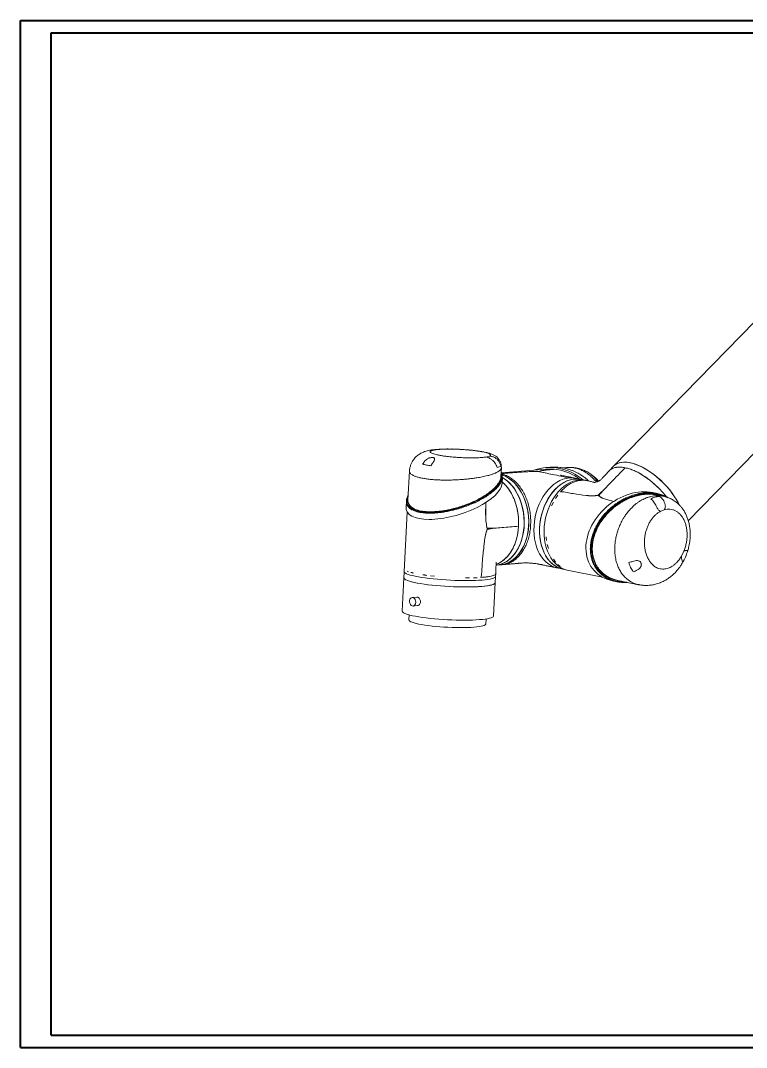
# Model space of a CAD drawing. Header units: millimetres. Extents: x 0 to 1189, y 0 to 841.
# Drawn here: x 0 to 595, y 0 to 841 of the extents above; entities that cross this region are included whole.
import ezdxf

# ---------------------------------------------------------------- set-up
doc = ezdxf.new("R2010")
doc.units = ezdxf.units.MM
doc.linetypes.add('SLD-实线', pattern=[0])

msp = doc.modelspace()

# ---------------------------------------------------------------- linework, layer by layer
at = {"color": 7, "linetype": 'SLD-实线', "lineweight": 40}
for p, q in [((0.08, 0.21), (0.08, 841.21)), ((0.08, 841.21), (1189.08, 841.21)), ((25.08, 10.21), (25.08, 831.21)), ((25.08, 831.21), (1179.08, 831.21)), ((25.08, 10.21), (1179.08, 10.21)), ((0.08, 0.21), (1189.08, 0.21))]:
    msp.add_line(p, q, dxfattribs=at)
at = {"color": 7, "linetype": 'SLD-实线', "lineweight": 15}
for p, q in [((652.28, 647.1), (486.05, 476.45)), ((546.96, 431.5), (706, 594.77)), ((345.76, 490.26), (345.5, 490.21)), ((352.59, 490.24), (348.42, 490.22)), ((382.08, 483.91), (383.84, 484.38)), ((318.59, 472.09), (317.36, 448.63)), ((393.47, 467.78), (393.84, 474.91)), ((430.37, 473.81), (393.9, 470.75)), ((414.59, 471.68), (413.52, 471.62)), ((413.52, 471.62), (414.58, 471.68)), ((423.8, 471.82), (423.53, 471.81)), ((423.8, 471.82), (423.91, 471.83)), ((423.91, 471.83), (424.15, 471.86)), ((429.43, 472.93), (430.33, 473.03)), ((433.73, 475.35), (430.18, 475.05)), ((430.33, 473.03), (437.43, 473.76)), ((447.07, 475.22), (443.62, 474.93)), ((447.35, 475.21), (447.07, 475.2)), ((486.05, 476.45), (482.09, 472.39)), ((393.56, 469.52), (393.74, 468.48)), ((394.43, 462.3), (394.68, 467.06)), ((459.25, 465.44), (454.67, 466.38)), ((461.07, 464.96), (459.23, 465.34)), ((464.54, 464.35), (462.95, 464.68)), ((467.19, 469.64), (467.49, 469.47)), ((442.3, 455.24), (443.37, 456.38)), ((521.37, 453.97), (517.99, 454.66)), ((316.06, 447.73), (315.79, 442.66)), ((317.37, 448.63), (317.35, 448.52)), ((436.43, 446.73), (434.94, 443.65)), ((434.94, 443.65), (436.43, 446.73)), ((438.26, 449.87), (440.12, 452.57)), ((440.12, 452.57), (438.26, 449.87)), ((464.23, 452.18), (463.17, 452.31)), ((463.17, 452.31), (464.23, 452.19)), ((473.21, 452.24), (472.94, 452.29)), ((473.33, 452.22), (473.21, 452.24)), ((473.56, 452.16), (473.33, 452.22)), ((479.94, 448.87), (479.03, 449.15)), ((526.41, 451.66), (521.58, 452.65)), ((526.4, 451.61), (526.55, 451.57)), ((316.83, 438.63), (314.27, 389.93)), ((527.22, 440.56), (524.04, 439.26)), ((381, 435.21), (380.99, 436.58)), ((382.24, 424.9), (382.21, 424.55)), ((382.24, 424.9), (382.25, 425.06)), ((382.25, 425.06), (382.25, 425.42)), ((379.76, 413.04), (379.91, 414.42)), ((379.92, 414.42), (379.76, 413.04)), ((430.54, 418.5), (430.89, 415.33)), ((430.89, 415.33), (430.54, 418.5)), ((432.37, 408.78), (431.49, 412.06)), ((541.39, 402.65), (543.33, 406.6)), ((391.13, 395.36), (392.91, 395.51)), ((392.92, 395.41), (394.51, 395.54)), ((438.27, 397.75), (436.48, 400.1)), ((440.15, 395.8), (442.05, 394.22)), ((442.05, 394.22), (440.15, 395.8)), ((314.35, 389.56), (314.1, 384.73)), ((316.64, 390.27), (317.93, 389.78)), ((317.93, 389.78), (316.64, 390.27)), ((321.64, 388.74), (319.59, 389.27)), ((332.75, 386.8), (329.63, 387.24)), ((389.17, 386), (389.29, 388.22)), ((439.6, 392.91), (444.18, 391.97)), ((444.2, 392.07), (446.04, 391.69)), ((447.88, 391.21), (476.6, 385.32)), ((314, 384.74), (312.57, 357.53)), ((335.89, 386.41), (338.98, 386.08)), ((338.98, 386.08), (335.89, 386.41)), ((364.49, 384.75), (367.75, 384.77)), ((367.75, 384.77), (364.49, 384.75)), ((371.12, 384.84), (374.06, 384.95)), ((374.06, 384.95), (371.12, 384.84)), ((378.3, 385.23), (377.01, 385.13)), ((387.47, 353.59), (388.9, 380.8)), ((388.8, 380.81), (389.05, 385.63)), ((484.75, 382.37), (488.38, 381.62)), ((489.32, 382.71), (506.29, 379.22)), ((506.59, 379.21), (506.3, 379.27)), ((324.95, 369.08), (320.85, 368.7)), ((321.49, 361.73), (325.27, 362.08)), ((318.42, 354.46), (318.2, 350.29)), ((381.11, 346.98), (381.33, 351.16))]:
    msp.add_line(p, q, dxfattribs=at)
at = {"color": 8, "linetype": 'SLD-实线', "lineweight": 15}
for p, q in [((466.53, 470.03), (467.19, 469.64)), ((472.99, 463.72), (472.62, 463.87)), ((380.99, 436.58), (381.04, 446.46)), ((485.88, 447.21), (479.94, 448.87)), ((521.57, 452.6), (520.24, 452.89))]:
    msp.add_line(p, q, dxfattribs=at)
at = {"color": 7, "linetype": 'SLD-实线', "lineweight": 15, "flags": 128}
for points in [[(486.05, 476.45), (487.02, 477.31), (488.55, 478.27), (490.31, 478.96), (492.28, 479.39), (494.45, 479.55), (496.78, 479.43), (499.27, 479.04)], [(486.05, 476.45), (486.59, 476.96), (488.05, 478), (489.74, 478.78), (491.65, 479.29), (493.76, 479.53), (496.04, 479.5), (498.48, 479.19), (501.06, 478.62), (503.75, 477.78), (506.52, 476.68), (509.36, 475.34), (512.22, 473.76), (515.1, 471.97), (517.95, 469.97), (520.75, 467.79), (523.49, 465.44), (526.12, 462.95), (528.63, 460.35), (530.99, 457.65), (533.19, 454.88), (535.19, 452.07), (536.99, 449.24), (538.56, 446.43), (539.4, 444.73)], [(429.43, 472.93), (429.43, 472.93), (429.43, 472.93), (429.44, 472.93), (429.44, 472.93), (429.44, 472.93), (429.44, 472.93), (429.44, 472.93), (429.44, 472.93)], [(481.35, 471.52), (481.64, 471.89), (482.93, 473.14), (484.46, 474.14), (486.24, 474.86), (488.23, 475.31), (490.42, 475.48), (492.79, 475.37), (495.31, 474.98)], [(495.31, 474.98), (497.97, 474.31), (500.73, 473.37), (503.57, 472.16), (506.47, 470.71), (509.38, 469.03), (512.3, 467.12), (515.18, 465.01), (518, 462.72), (520.73, 460.27), (523.35, 457.69), (525.83, 454.99), (528.15, 452.21), (529.14, 450.93)], [(499.27, 479.04), (501.89, 478.38), (504.6, 477.46), (507.4, 476.29), (510.25, 474.87), (513.12, 473.23), (515.99, 471.37), (518.83, 469.31), (521.61, 467.07), (524.32, 464.68), (526.91, 462.16), (529.38, 459.52), (531.69, 456.8), (533.83, 454.01), (535.77, 451.19), (537.5, 448.37), (539, 445.56), (539.43, 444.67)], [(394.48, 467.21), (394.91, 466.96), (397.28, 465.4), (399.55, 463.53), (401.69, 461.37), (403.69, 458.94), (405.52, 456.26), (407.17, 453.36), (408.63, 450.26), (409.87, 447), (410.89, 443.6), (411.68, 440.1), (412.23, 436.53), (412.54, 432.92), (412.6, 429.3), (412.41, 425.72), (411.97, 422.2), (411.3, 418.77), (410.39, 415.47), (409.25, 412.33), (407.89, 409.38), (406.33, 406.64), (404.59, 404.15), (402.67, 401.92), (400.59, 399.97), (398.38, 398.33), (396.05, 397.01), (393.63, 396.01), (391.15, 395.36), (389.21, 395.1)], [(394.68, 466.99), (395.9, 466.25), (398.26, 464.52), (400.51, 462.5), (402.61, 460.18), (404.56, 457.59), (406.32, 454.76), (407.89, 451.72), (409.26, 448.49), (410.39, 445.11), (411.3, 441.61), (411.96, 438.01), (412.37, 434.37), (412.53, 430.7), (412.44, 427.06), (412.09, 423.46), (411.49, 419.95), (410.64, 416.57), (409.56, 413.33), (408.25, 410.28), (406.73, 407.45), (405.01, 404.85), (403.11, 402.52), (401.04, 400.48), (398.83, 398.75), (396.5, 397.34), (394.06, 396.27), (391.55, 395.55), (389.8, 395.26)], [(394.53, 469.15), (394.61, 469.12), (397.1, 468.08), (399.53, 466.72), (401.86, 465.04), (404.09, 463.05), (406.18, 460.79), (408.11, 458.26), (409.88, 455.49), (411.46, 452.52), (412.83, 449.36), (413.99, 446.04), (414.93, 442.6), (415.63, 439.07), (416.09, 435.47), (416.3, 431.86), (416.26, 428.25), (415.98, 424.69), (415.46, 421.2), (414.69, 417.81), (413.69, 414.57), (412.47, 411.5), (411.04, 408.63), (409.4, 405.98), (407.59, 403.58), (405.61, 401.46), (403.48, 399.62), (401.22, 398.1), (398.86, 396.9), (396.41, 396.04), (393.9, 395.52), (391.35, 395.34), (390.99, 395.35)], [(394.54, 469.04), (394.63, 469.01), (397.16, 467.95), (399.61, 466.56), (401.97, 464.84), (404.22, 462.81), (406.32, 460.49), (408.27, 457.9), (410.03, 455.07), (411.6, 452.03), (412.97, 448.8), (414.11, 445.42), (415.01, 441.92), (415.67, 438.33), (416.08, 434.68), (416.24, 431.02), (416.15, 427.37), (415.8, 423.77), (415.2, 420.27), (414.35, 416.88), (413.27, 413.64), (411.96, 410.59), (410.44, 407.76), (408.72, 405.16), (406.82, 402.83), (404.75, 400.79), (402.54, 399.06), (400.21, 397.65), (397.77, 396.58), (395.26, 395.86), (392.91, 395.51)], [(394.5, 463.55), (395.67, 462.46), (397.8, 460.18), (399.77, 457.61), (401.57, 454.81), (403.17, 451.78), (404.56, 448.57), (405.73, 445.2), (406.67, 441.7), (407.37, 438.1), (407.81, 434.45), (408, 430.78), (407.94, 427.12)], [(449.41, 466.68), (446.81, 466.29), (444.2, 465.54), (441.62, 464.44), (439.1, 463.01), (436.65, 461.26), (434.31, 459.2), (432.08, 456.86), (430.01, 454.26), (428.09, 451.42), (426.36, 448.37), (424.84, 445.14), (423.52, 441.76), (422.43, 438.27), (421.59, 434.69), (420.98, 431.06), (420.63, 427.42), (420.54, 423.8), (420.7, 420.24), (421.11, 416.76), (421.78, 413.41), (422.69, 410.22), (423.83, 407.22), (425.2, 404.43), (426.78, 401.88), (428.56, 399.6), (430.52, 397.61), (432.63, 395.93), (434.89, 394.57), (437.26, 393.55), (439.6, 392.91)], [(461.08, 464.96), (460.27, 465.2), (457.8, 465.67), (455.27, 465.81), (452.71, 465.59), (450.14, 465.03), (447.59, 464.13), (445.07, 462.9), (442.61, 461.36), (440.24, 459.5), (437.98, 457.36), (435.85, 454.95), (433.86, 452.3), (432.04, 449.42), (430.4, 446.36), (428.97, 443.12), (427.74, 439.76), (426.74, 436.29), (425.97, 432.75), (425.45, 429.17), (425.17, 425.58), (425.13, 422.03), (425.35, 418.54), (425.81, 415.14), (426.51, 411.87), (427.45, 408.76), (428.61, 405.83), (429.99, 403.12), (431.57, 400.64), (433.34, 398.43), (435.29, 396.5), (437.38, 394.87), (439.61, 393.56), (441.95, 392.57), (444.39, 391.93), (446.05, 391.69)], [(459.23, 465.34), (458.21, 465.52), (455.65, 465.71), (453.06, 465.54), (450.46, 465.02), (447.87, 464.15), (445.31, 462.94), (442.82, 461.4), (440.41, 459.54), (438.12, 457.39), (435.95, 454.95), (433.93, 452.27), (432.09, 449.36), (430.43, 446.25), (428.98, 442.98), (427.75, 439.56), (426.75, 436.04), (425.99, 432.45), (425.48, 428.82), (425.22, 425.19), (425.22, 421.6), (425.47, 418.07), (425.97, 414.65), (426.72, 411.36), (427.71, 408.24), (428.94, 405.32), (430.38, 402.62), (432.03, 400.17), (433.87, 398), (435.88, 396.12), (438.04, 394.56), (440.33, 393.32), (442.74, 392.43), (444.2, 392.07)], [(462.95, 464.68), (462.86, 464.7), (460.36, 465.02), (457.81, 464.99), (455.24, 464.62), (452.67, 463.91), (450.13, 462.85), (447.64, 461.48), (445.22, 459.79), (442.9, 457.8), (440.69, 455.54), (438.62, 453.01), (436.71, 450.26), (434.97, 447.29), (433.42, 444.14), (432.08, 440.85), (430.96, 437.43), (430.06, 433.92), (429.4, 430.36), (428.99, 426.77), (428.82, 423.2), (428.9, 419.67), (429.23, 416.22), (429.8, 412.88), (430.61, 409.67), (431.65, 406.64), (432.91, 403.81), (434.39, 401.2), (436.06, 398.84), (437.91, 396.76), (439.92, 394.96), (442.08, 393.48), (444.37, 392.31), (446.75, 391.48), (447.88, 391.21)], [(407.94, 427.12), (407.62, 423.51), (407.05, 419.98), (406.23, 416.56), (405.18, 413.3), (403.9, 410.21), (402.4, 407.34), (400.7, 404.71), (398.81, 402.34), (396.76, 400.25), (394.56, 398.47), (392.23, 397.02), (389.81, 395.9), (389.54, 395.8)], [(314.27, 389.93), (314.3, 389.71), (314.6, 389.21), (315.25, 388.69), (316.24, 388.17), (317.56, 387.64), (319.2, 387.12), (321.14, 386.61), (323.37, 386.11), (325.86, 385.62), (328.6, 385.16), (331.55, 384.72), (334.69, 384.32), (337.99, 383.94), (341.42, 383.61), (344.94, 383.32), (348.52, 383.07), (352.14, 382.86), (355.75, 382.7), (359.33, 382.6), (362.83, 382.54), (366.23, 382.53), (369.5, 382.57), (372.59, 382.67), (375.5, 382.81), (378.18, 383)], [(388.82, 381.18), (388.82, 381.17), (388.88, 380.68), (388.59, 380.2), (387.95, 379.75), (386.97, 379.33), (385.66, 378.94), (384.03, 378.58), (382.09, 378.27), (379.87, 378), (377.39, 377.77), (374.66, 377.58), (371.71, 377.45), (368.58, 377.37), (365.29, 377.33), (361.86, 377.35), (358.34, 377.42), (354.76, 377.54), (351.14, 377.7), (347.53, 377.92), (343.95, 378.18), (340.45, 378.48), (337.04, 378.82), (333.77, 379.2), (330.67, 379.61), (327.76, 380.06), (325.07, 380.52), (322.63, 381.01), (320.45, 381.52), (318.57, 382.03), (316.99, 382.56), (315.74, 383.08), (314.82, 383.6), (314.24, 384.12), (314, 384.62), (314.12, 385.1)], [(314.1, 384.73), (314.1, 384.7), (314.28, 384.19), (314.81, 383.67), (315.7, 383.15), (316.93, 382.61), (318.49, 382.08), (320.38, 381.56), (322.56, 381.05), (325.02, 380.55), (327.73, 380.08), (330.67, 379.63), (333.81, 379.21), (337.12, 378.83), (340.57, 378.48), (344.13, 378.18), (347.75, 377.92), (351.42, 377.7), (355.08, 377.54), (358.7, 377.42), (362.26, 377.36), (365.71, 377.35), (369.03, 377.39), (372.17, 377.48), (375.12, 377.63), (377.84, 377.82)], [(377.84, 377.82), (380.3, 378.06), (382.48, 378.35), (384.37, 378.68), (385.94, 379.05), (387.18, 379.45), (388.07, 379.89), (388.61, 380.35), (388.8, 380.81)], [(378.18, 383), (380.61, 383.24), (382.78, 383.52), (384.65, 383.85), (386.22, 384.21), (387.46, 384.6), (388.38, 385.03), (388.95, 385.49), (389.17, 385.97), (389.17, 386)], [(323.71, 364.76), (323.51, 363.66), (323.06, 362.73), (322.4, 362.07), (321.61, 361.75), (320.78, 361.8), (319.98, 362.23), (319.31, 362.98), (318.85, 363.97), (318.63, 365.1), (318.69, 366.24), (319.02, 367.27), (319.58, 368.07), (320.31, 368.57), (321.14, 368.7), (321.97, 368.46), (322.71, 367.86), (323.28, 366.98), (323.63, 365.91), (323.71, 364.76)], [(312.57, 357.53), (312.57, 357.41), (312.81, 356.91), (313.39, 356.39), (314.31, 355.87), (315.56, 355.35), (317.14, 354.82), (319.03, 354.31), (321.2, 353.8), (323.64, 353.31), (326.33, 352.85), (329.24, 352.4), (332.34, 351.99), (335.61, 351.61), (339.02, 351.27), (342.52, 350.97), (346.1, 350.71), (349.71, 350.49), (353.33, 350.33), (356.91, 350.21), (360.43, 350.14), (363.86, 350.12), (367.15, 350.16), (370.28, 350.24), (373.23, 350.38), (375.96, 350.56), (378.44, 350.79), (380.66, 351.06), (382.6, 351.37), (384.23, 351.73), (385.54, 352.12), (386.52, 352.54), (387.16, 352.99), (387.45, 353.47), (387.47, 353.59)], [(318.2, 350.29), (318.34, 349.85), (318.83, 349.37), (319.67, 348.89), (320.86, 348.4), (322.36, 347.92), (324.18, 347.44), (326.29, 346.98), (328.66, 346.54), (331.27, 346.12), (334.09, 345.73), (337.08, 345.37), (340.22, 345.05), (343.46, 344.77), (346.77, 344.53), (350.12, 344.34), (353.46, 344.2), (356.76, 344.11), (359.97, 344.07), (363.07, 344.08), (366.02, 344.14), (368.79, 344.26), (371.33, 344.42), (373.63, 344.63), (375.66, 344.89), (377.39, 345.19), (378.81, 345.53), (379.9, 345.9), (380.65, 346.31), (381.05, 346.74), (381.11, 346.98)]]:
    msp.add_lwpolyline(points, dxfattribs=at)
at = {"color": 7, "linetype": 'SLD-实线', "lineweight": 15}
for centre, radius, start, end in [((414.61, 471.77), 0.0889, 255.05685, 257.76836), ((450.99, 448.39), 18.36, 78.44036, 94.93368), ((464.71, 451.78), 0.631, 139.78335, 140.27371), ((478.89, 449.31), 0.224, 311.19239, 312.71563), ((327.72, 438.43), 0.613, 128.0602, 178.89415), ((327.74, 439.55), 0.307, 308.07504, 358.86972), ((381.03, 435.11), 0.0992, 101.16379, 103.8837), ((379.92, 414.55), 0.133, 266.10277, 268.06795), ((469.5, 396.75), 0.755, 263.33835, 303.53514), ((470.86, 396.26), 0.377, 83.33567, 123.53782)]:
    msp.add_arc(centre, radius, start, end, dxfattribs=at)
for centre, major_axis, ratio, start_param, end_param in [((435.87, 436.64), (33.11, -22.83), 0.938112, 1.463138, 2.544347), ((435.87, 436.64), (32.04, -22.09), 0.938112, 2.104091, 2.289659), ((355.11, 452.48), (39.02, 12.26), 0.399867, 2.993635, 6.135228), ((501.37, 418.51), (31.97, 27.4), 0.770129, 0.538677, 3.68027)]:
    msp.add_ellipse(centre, major_axis=major_axis, ratio=ratio, start_param=start_param, end_param=end_param, dxfattribs=at)
for points, knots in [([(345.5, 490.22), (344.6, 490.19), (342.82, 490.12), (340.46, 489.95), (338.43, 489.76), (336.75, 489.55), (335.18, 489.31), (332.82, 488.8), (330.21, 487.98), (327.39, 486.63), (325.14, 485.04), (323.61, 483.61), (322.57, 482.44), (321.61, 481.17), (320.64, 479.6), (319.69, 477.56), (318.87, 474.95), (318.68, 472.99), (318.58, 471.94)], [0, 0, 0, 0, 0.070085, 0.138604, 0.201613, 0.259158, 0.314508, 0.389711, 0.481614, 0.567606, 0.646847, 0.691647, 0.729003, 0.765406, 0.806194, 0.859455, 0.924525, 1, 1, 1, 1]), ([(374.18, 483.12), (372.82, 483.08), (370.12, 483), (366.13, 483.05), (362.67, 483.17), (359.76, 483.31), (356.94, 483.5), (354.24, 483.72), (351.69, 483.97), (348.9, 484.3), (345.97, 484.7), (343.05, 485.2), (340.5, 485.73), (338.37, 486.29), (336.75, 486.87), (335.84, 487.4), (335.48, 487.86), (335.53, 488.25), (335.94, 488.63), (336.74, 488.99), (337.94, 489.33), (339.05, 489.51), (339.61, 489.61)], [0, 0, 0, 0, 0.069429, 0.138678, 0.181501, 0.224054, 0.266984, 0.306579, 0.346188, 0.386295, 0.442644, 0.499975, 0.557325, 0.613655, 0.673582, 0.732891, 0.77584, 0.818393, 0.861197, 0.907529, 0.953525, 1, 1, 1, 1]), ([(339.61, 489.61), (340.19, 489.68), (341.34, 489.84), (343.43, 490.02), (345.77, 490.15), (347.52, 490.2), (348.42, 490.22)], [0, 0, 0, 0, 0.2477248, 0.4932736, 0.7404742, 1, 1, 1, 1]), ([(353.73, 490.3), (352.24, 490.32), (349.46, 490.35), (346.93, 490.29), (345.76, 490.25)], [0, 0, 0, 0, 0.538757, 1, 1, 1, 1]), ([(353.51, 490.27), (353.5, 490.27), (353.48, 490.29), (353.44, 490.35), (353.17, 490.32), (352.79, 490.27), (352.59, 490.24)], [0, 0, 0, 0, 0.10137, 0.240555, 0.620751, 1, 1, 1, 1]), ([(352.59, 490.24), (353.64, 490.23), (355.75, 490.2), (359.06, 490.07), (362.44, 489.89), (365.81, 489.64), (369.1, 489.33), (372.24, 488.97), (375.17, 488.56), (377.8, 488.12), (380.08, 487.64), (381.96, 487.15), (383.42, 486.65), (384.42, 486.15), (384.96, 485.66), (385.04, 485.2), (384.71, 484.77), (384.13, 484.51), (383.84, 484.38)], [0, 0, 0, 0, 0.0596867, 0.1208785, 0.1827706, 0.2457049, 0.3086262, 0.3721235, 0.4363217, 0.5000226, 0.5636677, 0.6279313, 0.6914285, 0.7543537, 0.8172777, 0.8791796, 0.9403651, 1, 1, 1, 1]), ([(393.84, 474.83), (393.83, 475.73), (393.82, 477.33), (393.17, 479.42), (392.49, 480.82), (391.65, 482.13), (390.6, 483.34), (389.07, 484.6), (387.14, 485.69), (384.71, 486.63), (382.31, 487.3), (379.89, 487.83), (377.3, 488.3), (374.35, 488.75), (371.04, 489.17), (367.39, 489.54), (363.51, 489.85), (359.56, 490.08), (356.19, 490.22), (354.22, 490.25), (353.51, 490.26)], [0, 0, 0, 0, 0.060925, 0.107135, 0.138543, 0.156661, 0.191695, 0.236173, 0.307811, 0.379904, 0.452738, 0.508982, 0.567817, 0.62923, 0.693141, 0.759417, 0.827924, 0.896586, 0.962572, 1, 1, 1, 1]), ([(329.3, 477.84), (329.6, 478.32), (330.19, 479.27), (330.88, 480.12), (331.22, 480.53)], [0, 0, 0, 0, 0.506746, 1, 1, 1, 1]), ([(331.22, 480.53), (331.65, 480.98), (332.53, 481.88), (334.02, 482.7), (335.29, 483.13), (336.26, 483.33), (337.17, 483.39), (337.96, 483.32), (338.6, 483.13), (339.03, 482.82), (339.24, 482.4), (339.26, 481.73), (338.87, 480.7), (338.22, 479.76), (337.89, 479.28)], [0, 0, 0, 0, 0.124316, 0.248979, 0.311561, 0.37396, 0.436384, 0.49908, 0.561627, 0.624149, 0.686922, 0.749644, 0.874639, 1, 1, 1, 1]), ([(382.08, 483.91), (381.57, 483.81), (380.56, 483.63), (378.67, 483.41), (376.57, 483.23), (374.98, 483.16), (374.18, 483.12)], [0, 0, 0, 0, 0.258586, 0.506113, 0.751997, 1, 1, 1, 1]), ([(385.51, 481.92), (385.09, 482.18), (384.3, 482.69), (383.26, 483.26), (382.44, 483.67), (382.2, 483.83), (382.08, 483.91)], [0, 0, 0, 0, 0.259875, 0.499713, 0.749756, 1, 1, 1, 1]), ([(383.84, 484.38), (384.16, 484.39), (384.79, 484.4), (385.84, 484.27), (386.92, 484.01), (387.59, 483.7), (387.94, 483.54)], [0, 0, 0, 0, 0.249741, 0.4988, 0.740401, 1, 1, 1, 1]), ([(390.36, 475.21), (390.14, 475.88), (389.68, 477.23), (388.58, 479.03), (387.2, 480.66), (386.09, 481.49), (385.51, 481.92)], [0, 0, 0, 0, 0.246347, 0.499995, 0.740346, 1, 1, 1, 1]), ([(387.94, 483.54), (388.62, 483.14), (389.96, 482.35), (391.56, 480.6), (392.78, 478.58), (393.17, 477.07), (393.37, 476.31)], [0, 0, 0, 0, 0.250999, 0.500035, 0.75118, 1, 1, 1, 1]), ([(336.21, 476.54), (334.94, 476.75), (332.41, 477.17), (330.34, 477.62), (329.3, 477.84)], [0, 0, 0, 0, 0.500001, 1, 1, 1, 1]), ([(337.89, 479.28), (337.6, 478.86), (337, 478), (336.47, 477.03), (336.21, 476.54)], [0, 0, 0, 0, 0.493257, 1, 1, 1, 1]), ([(393.37, 476.31), (393.03, 476.1), (392.38, 475.7), (391.01, 475.37), (390.36, 475.21)], [0, 0, 0, 0, 0.527376, 1, 1, 1, 1]), ([(394.68, 467.06), (394.65, 467.79), (394.61, 469.1), (394.12, 470.44), (393.73, 471.04), (393.64, 471.16)], [0, 0, 0, 0, 0.495086, 0.895907, 1, 1, 1, 1]), ([(414.58, 471.68), (416.02, 471.75), (418.88, 471.9), (422.16, 471.85), (423.8, 471.82)], [0, 0, 0, 0, 0.50017, 1, 1, 1, 1]), ([(423.53, 471.81), (421.94, 471.84), (418.77, 471.89), (415.98, 471.75), (414.59, 471.68)], [0, 0, 0, 0, 0.497988, 1, 1, 1, 1]), ([(435.76, 469.48), (433.75, 469.91), (429.8, 470.74), (425.59, 471.46), (423.53, 471.81)], [0, 0, 0, 0, 0.509692, 1, 1, 1, 1]), ([(423.91, 471.83), (424.66, 472.06), (426.16, 472.51), (428.34, 472.79), (429.43, 472.93)], [0, 0, 0, 0, 0.499725, 1, 1, 1, 1]), ([(424.15, 471.86), (424.86, 472.08), (426.29, 472.52), (428.39, 472.79), (429.44, 472.93)], [0, 0, 0, 0, 0.4981577, 1, 1, 1, 1]), ([(435.76, 469.48), (433.72, 469.91), (429.71, 470.74), (425.98, 471.49), (424.15, 471.86)], [0, 0, 0, 0, 0.509693, 1, 1, 1, 1]), ([(437.43, 473.76), (436.11, 473.62), (433.48, 473.34), (430.79, 473.06), (429.44, 472.93)], [0, 0, 0, 0, 0.500158, 1, 1, 1, 1]), ([(441.74, 475.21), (440.81, 475.3), (439.24, 475.46), (436.84, 475.5), (435.09, 475.47), (434.01, 475.36), (433.73, 475.33)], [0, 0, 0, 0, 0.344516, 0.590574, 0.895218, 1, 1, 1, 1]), ([(437.43, 473.76), (439.71, 473.42), (444.29, 472.74), (450.82, 470.12), (455.33, 467.76), (457.39, 465.98), (457.63, 465.77)], [0, 0, 0, 0, 0.319157, 0.638293, 0.957292, 1, 1, 1, 1]), ([(465.32, 464.27), (464.93, 464.64), (463.74, 465.76), (461.6, 467.4), (458.9, 469.24), (456.3, 470.71), (453.79, 471.92), (451.4, 472.9), (448.93, 473.74), (446.59, 474.36), (444.23, 474.87), (442.65, 475.09), (441.74, 475.21)], [0, 0, 0, 0, 0.059962, 0.180589, 0.300119, 0.426616, 0.517085, 0.615176, 0.720889, 0.815872, 0.892587, 1, 1, 1, 1]), ([(467.2, 469.65), (466.63, 470.05), (464.93, 471.25), (462.19, 472.64), (459.06, 473.85), (456.39, 474.59), (453.7, 475.07), (451.55, 475.33), (450.11, 475.28), (449.68, 475.26)], [0, 0, 0, 0, 0.111477, 0.333886, 0.506622, 0.662943, 0.774417, 0.933033, 1, 1, 1, 1]), ([(482.01, 472.29), (481.21, 471.43), (479.69, 469.82), (477.65, 467.66), (476.19, 466.13), (475.28, 465.21), (474.68, 464.73), (474.01, 464.26), (473.09, 463.74), (471.83, 463.21), (470.74, 462.98), (469.92, 463), (469.22, 463.19), (468.14, 463.46), (466.71, 463.83), (465.66, 464.09), (465.11, 464.23)], [0, 0, 0, 0, 0.136199, 0.25864, 0.340202, 0.377362, 0.395314, 0.414501, 0.459031, 0.511392, 0.606589, 0.647623, 0.693015, 0.775988, 0.880118, 1, 1, 1, 1]), ([(495.31, 474.98), (494.19, 475.17), (491.93, 475.54), (488.9, 475.48), (486.17, 474.96), (483.9, 473.88), (482.52, 472.97), (482.03, 472.3), (482.02, 472.28)], [0, 0, 0, 0, 0.1983591, 0.397663, 0.5967383, 0.7953469, 0.9948399, 1, 1, 1, 1]), ([(483.51, 462.86), (485.48, 464.88), (489.41, 468.92), (493.35, 472.96), (495.31, 474.98)], [0, 0, 0, 0, 0.5, 1, 1, 1, 1]), ([(495.31, 474.98), (496.48, 474.69), (498.83, 474.13), (502.59, 472.67), (506.44, 470.79), (510.34, 468.48), (514.21, 465.8), (518, 462.77), (521.63, 459.47), (525.02, 455.94), (527.53, 453.06), (528.77, 451.35), (529.09, 450.91)], [0, 0, 0, 0, 0.106656, 0.213819, 0.32086, 0.42765, 0.534914, 0.641665, 0.748752, 0.855882, 0.962566, 1, 1, 1, 1]), ([(390.33, 460.76), (390.94, 461.61), (392.14, 463.27), (393.19, 465.67), (393.38, 467.15), (393.47, 467.89)], [0, 0, 0, 0, 0.343543, 0.674584, 1, 1, 1, 1]), ([(394.27, 469.77), (395.21, 469.52), (397.3, 468.97), (400.44, 467.37), (403.63, 465.15), (406.61, 462.36), (409.33, 459.07), (411.74, 455.33), (413.8, 451.21), (415.47, 446.77), (416.74, 442.1), (417.57, 437.27), (417.97, 432.36), (417.86, 429.11), (417.81, 427.49)], [0, 0, 0, 0, 0.069433, 0.15403, 0.238627, 0.323224, 0.407821, 0.492418, 0.577015, 0.661612, 0.746208, 0.830806, 0.915403, 1, 1, 1, 1]), ([(394.49, 463.43), (395.13, 462.88), (396.78, 461.44), (399.16, 458.54), (401.61, 454.87), (403.71, 450.78), (405.43, 446.38), (406.74, 441.73), (407.61, 436.91), (408.06, 432.01), (407.98, 428.75), (407.94, 427.12)], [0, 0, 0, 0, 0.073184, 0.18878, 0.305017, 0.420451, 0.536407, 0.652312, 0.767868, 0.884046, 1, 1, 1, 1]), ([(449.41, 466.68), (447.14, 467.15), (442.59, 468.08), (438.03, 469.02), (435.76, 469.48)], [0, 0, 0, 0, 0.5, 1, 1, 1, 1]), ([(454.64, 466.38), (453.42, 466.63), (451.07, 467.11), (447.91, 467.75), (445.37, 468.27), (443.58, 468.62), (442.62, 468.8), (442.28, 468.85), (442.29, 468.83), (442.29, 468.82)], [0, 0, 0, 0, 0.258028, 0.497923, 0.692355, 0.840646, 0.944166, 0.982628, 1, 1, 1, 1]), ([(465.09, 464.15), (464.57, 464.29), (462.94, 464.73), (460.09, 464.79), (456.61, 464.36), (453.13, 463.26), (449.72, 461.56), (446.42, 459.3), (444.38, 457.35), (443.37, 456.38)], [0, 0, 0, 0, 0.073576, 0.227981, 0.382384, 0.536788, 0.691192, 0.845597, 1, 1, 1, 1]), ([(472.62, 463.87), (471.62, 465.12), (469.74, 467.47), (467.56, 469.21), (466.53, 470.03)], [0, 0, 0, 0, 0.527376, 1, 1, 1, 1]), ([(473.39, 463.93), (472.64, 464.81), (470.85, 466.93), (468.72, 468.52), (467.47, 469.45)], [0, 0, 0, 0, 0.417446, 1, 1, 1, 1]), ([(472.94, 452.29), (474.72, 454.02), (478.36, 457.55), (481.77, 461.07), (483.51, 462.86)], [0, 0, 0, 0, 0.490475, 1, 1, 1, 1]), ([(473.56, 452.16), (475.11, 453.94), (478.27, 457.57), (481.74, 461.08), (483.51, 462.86)], [0, 0, 0, 0, 0.490475, 1, 1, 1, 1]), ([(381.87, 453.24), (382.52, 453.7), (383.71, 454.53), (385.31, 455.78), (386.77, 457.02), (388.13, 458.3), (389.34, 459.56), (390.01, 460.37), (390.33, 460.76)], [0, 0, 0, 0, 0.185901, 0.340691, 0.501536, 0.680136, 0.846293, 1, 1, 1, 1]), ([(463.17, 452.31), (459.64, 452.76), (454.35, 453.44), (448.47, 454.54), (445.56, 455.14), (444.03, 455.34), (443.1, 455.4), (442.57, 455.29), (442.3, 455.24)], [0, 0, 0, 0, 0.500197, 0.750161, 0.875161, 0.937587, 0.968827, 1, 1, 1, 1]), ([(316.05, 447.62), (316.09, 448.08), (316.18, 449.03), (316.65, 450.51), (317.12, 451.61), (317.49, 452.22), (317.55, 452.31)], [0, 0, 0, 0, 0.30818, 0.62926, 0.943657, 1, 1, 1, 1]), ([(317.22, 448.43), (317.21, 448.77), (317.21, 449.25), (317.38, 449.76), (317.42, 449.9)], [0, 0, 0, 0, 0.715465, 1, 1, 1, 1]), ([(317.35, 448.52), (317.37, 447.98), (317.39, 446.91), (317.91, 445.42), (318.73, 444.06), (319.58, 443.26), (320, 442.86)], [0, 0, 0, 0, 0.256557, 0.504144, 0.755183, 1, 1, 1, 1]), ([(382.71, 452.27), (382.03, 451.82), (380.87, 451.07), (378.99, 449.95), (377.05, 448.86), (374.85, 447.72), (372.6, 446.63), (369.48, 445.23), (365.34, 443.58), (360.08, 441.81), (355.14, 440.43), (350.66, 439.42), (346.67, 438.7), (342.83, 438.18), (339.17, 437.86), (335.73, 437.73), (332.58, 437.8), (329.68, 438.02), (327.96, 438.3), (327.11, 438.44)], [0, 0, 0, 0, 0.046716, 0.080082, 0.121393, 0.167371, 0.210033, 0.249381, 0.339352, 0.426869, 0.513734, 0.580071, 0.644014, 0.707535, 0.769493, 0.8294, 0.888471, 0.944357, 1, 1, 1, 1]), ([(354.77, 441.5), (356.41, 441.95), (359.72, 442.85), (364.65, 444.52), (367.78, 445.82), (369.38, 446.48)], [0, 0, 0, 0, 0.325418, 0.656457, 1, 1, 1, 1]), ([(369.38, 446.48), (370.09, 446.8), (371.58, 447.45), (373.8, 448.53), (375.96, 449.65), (377.99, 450.79), (379.96, 451.97), (381.19, 452.79), (381.87, 453.24)], [0, 0, 0, 0, 0.153706, 0.319861, 0.498465, 0.659673, 0.814548, 1, 1, 1, 1]), ([(464.23, 452.19), (465.6, 452.09), (468.33, 451.9), (471.41, 452.16), (472.94, 452.29)], [0, 0, 0, 0, 0.502456, 1, 1, 1, 1]), ([(473.21, 452.24), (471.62, 452.12), (468.44, 451.87), (465.63, 452.08), (464.23, 452.18)], [0, 0, 0, 0, 0.499724, 1, 1, 1, 1]), ([(469.41, 396), (469.01, 396.92), (468.21, 398.77), (467.37, 401.81), (466.84, 405.04), (466.65, 408.5), (466.84, 412.11), (467.42, 415.83), (468.4, 419.62), (469.67, 423.13), (471.15, 426.36), (472.72, 429.26), (474.5, 432.06), (476.49, 434.79), (478.48, 437.17), (480.46, 439.3), (482.41, 441.19), (484.48, 443.01), (486.47, 444.59), (488.54, 446.09), (489.96, 446.99), (490.78, 447.51)], [0, 0, 0, 0, 0.055636, 0.111515, 0.170578, 0.230479, 0.292429, 0.355942, 0.419877, 0.486206, 0.537626, 0.591199, 0.643657, 0.695638, 0.750649, 0.789991, 0.832649, 0.878621, 0.919927, 0.953289, 1, 1, 1, 1]), ([(479.03, 449.15), (477.92, 449.56), (475.7, 450.38), (474.12, 451.61), (473.33, 452.22)], [0, 0, 0, 0, 0.500183, 1, 1, 1, 1]), ([(479.04, 449.15), (477.96, 449.55), (475.82, 450.36), (474.31, 451.56), (473.56, 452.16)], [0, 0, 0, 0, 0.502481, 1, 1, 1, 1]), ([(491.82, 446.44), (490.98, 445.91), (489.46, 444.95), (487.31, 443.38), (485.25, 441.74), (483.23, 439.94), (481.33, 438.07), (480.18, 436.8), (479.63, 436.19)], [0, 0, 0, 0, 0.1859, 0.340693, 0.501534, 0.680137, 0.84629, 1, 1, 1, 1]), ([(506.07, 452.3), (505.32, 452.12), (503.76, 451.74), (501.33, 450.97), (498.89, 450.05), (496.55, 449.01), (494.2, 447.84), (492.66, 446.93), (491.82, 446.44)], [0, 0, 0, 0, 0.153707, 0.319861, 0.498465, 0.659675, 0.814545, 1, 1, 1, 1]), ([(520.24, 452.89), (518.74, 453.07), (515.73, 453.42), (510.96, 453.23), (507.72, 452.61), (506.07, 452.3)], [0, 0, 0, 0, 0.325417, 0.656454, 1, 1, 1, 1]), ([(516.14, 449.49), (517.29, 449.98), (519.7, 451.01), (522.14, 451.31), (523.43, 451.47)], [0, 0, 0, 0, 0.472625, 1, 1, 1, 1]), ([(520.89, 443.3), (520.58, 443.96), (519.98, 445.25), (518.83, 446.95), (517.56, 448.41), (516.61, 449.13), (516.14, 449.49)], [0, 0, 0, 0, 0.259656, 0.500008, 0.75365, 1, 1, 1, 1]), ([(521.41, 453.91), (522.13, 453.76), (524.02, 453.39), (526.86, 452.34), (529.19, 451.29), (530.34, 450.52), (530.55, 450.38)], [0, 0, 0, 0, 0.219598, 0.57107, 0.920214, 1, 1, 1, 1]), ([(523.43, 451.47), (523.95, 451.12), (524.98, 450.44), (526.29, 448.83), (527.37, 446.9), (527.79, 445.41), (528.01, 444.67)], [0, 0, 0, 0, 0.248821, 0.499971, 0.749002, 1, 1, 1, 1]), ([(523.77, 452.42), (524.14, 452.32), (524.77, 452.17), (525.35, 451.92), (525.58, 451.83)], [0, 0, 0, 0, 0.599444, 1, 1, 1, 1]), ([(546.33, 406.58), (546.64, 407.59), (547.41, 410.13), (548.17, 414.38), (548.57, 419.24), (548.45, 423.7), (547.93, 427.62), (547.18, 430.97), (546.18, 434.08), (544.96, 436.94), (543.51, 439.57), (541.94, 441.84), (540.29, 443.81), (538.41, 445.69), (536.04, 447.6), (533.21, 449.3), (529.92, 450.78), (527.51, 451.38), (526.34, 451.67)], [0, 0, 0, 0, 0.0524278, 0.1323501, 0.2145532, 0.2970616, 0.3588296, 0.4191517, 0.4779023, 0.5351375, 0.5911495, 0.6448082, 0.6901015, 0.7368436, 0.7977727, 0.8696671, 0.9373744, 1, 1, 1, 1]), ([(320, 442.86), (320.49, 442.49), (321.47, 441.76), (323.36, 440.85), (325.52, 440.08), (327.2, 439.73), (328.04, 439.55)], [0, 0, 0, 0, 0.252806, 0.501804, 0.751534, 1, 1, 1, 1]), ([(328.04, 439.55), (328.93, 439.4), (330.72, 439.11), (333.7, 438.91), (336.87, 438.87), (339.12, 439), (340.25, 439.07)], [0, 0, 0, 0, 0.248466, 0.498197, 0.747191, 1, 1, 1, 1]), ([(340.25, 439.07), (341.4, 439.17), (343.73, 439.37), (347.33, 439.91), (351.03, 440.6), (353.51, 441.2), (354.77, 441.5)], [0, 0, 0, 0, 0.244814, 0.495857, 0.743443, 1, 1, 1, 1]), ([(516.6, 432.35), (517.14, 433.08), (518.21, 434.54), (520.02, 436.39), (521.95, 438.02), (523.34, 438.84), (524.04, 439.26)], [0, 0, 0, 0, 0.247725, 0.493274, 0.74048, 1, 1, 1, 1]), ([(524.04, 439.26), (523.73, 439.42), (523.09, 439.75), (522.26, 440.72), (521.5, 441.92), (521.1, 442.83), (520.89, 443.3)], [0, 0, 0, 0, 0.250451, 0.49987, 0.739885, 1, 1, 1, 1]), ([(528.01, 444.67), (528.07, 444.29), (528.2, 443.56), (528.09, 442.47), (527.78, 441.44), (527.41, 440.85), (527.22, 440.56)], [0, 0, 0, 0, 0.259216, 0.500483, 0.750551, 1, 1, 1, 1]), ([(527.22, 440.56), (527.99, 440.74), (529.55, 441.1), (531.88, 441.1), (534.2, 440.67), (536.42, 439.8), (538.52, 438.48), (540.43, 436.72), (542.11, 434.57), (543.53, 432.06), (544.64, 429.23), (545.43, 426.16), (545.9, 422.92), (546.02, 419.57), (545.8, 416.19), (545.27, 412.86), (544.47, 409.63), (543.7, 407.6), (543.33, 406.6)], [0, 0, 0, 0, 0.059686, 0.120879, 0.182771, 0.245706, 0.308626, 0.372124, 0.436322, 0.500023, 0.563668, 0.627932, 0.691429, 0.754355, 0.817278, 0.87918, 0.940366, 1, 1, 1, 1]), ([(382.25, 425.06), (381.91, 426.69), (381.24, 429.95), (381.08, 433.45), (381, 435.21)], [0, 0, 0, 0, 0.499726, 1, 1, 1, 1]), ([(382.25, 425.42), (381.92, 426.98), (381.26, 430.12), (381.09, 433.51), (381.01, 435.21)], [0, 0, 0, 0, 0.498157, 1, 1, 1, 1]), ([(479.63, 436.19), (478.49, 434.81), (476.25, 432.09), (473.48, 427.69), (472.08, 424.64), (471.38, 423.13)], [0, 0, 0, 0, 0.343543, 0.674582, 1, 1, 1, 1]), ([(534.42, 394.77), (533.35, 394.11), (531.21, 392.79), (528.26, 392.05), (525.79, 391.92), (523.78, 392.17), (521.89, 392.76), (520.14, 393.63), (518.53, 394.76), (516.85, 396.35), (515.15, 398.51), (513.58, 401.31), (512.33, 404.45), (511.44, 407.93), (510.96, 411.69), (510.95, 415.3), (511.27, 418.55), (511.8, 421.42), (512.6, 424.29), (513.66, 427.13), (514.99, 429.88), (516.06, 431.52), (516.6, 432.35)], [0, 0, 0, 0, 0.069429, 0.138677, 0.181501, 0.224054, 0.266983, 0.306579, 0.346188, 0.386295, 0.442644, 0.499975, 0.557325, 0.613654, 0.673582, 0.732891, 0.77584, 0.818393, 0.861197, 0.907529, 0.953525, 1, 1, 1, 1]), ([(379.91, 414.42), (380.18, 416.2), (380.7, 419.77), (381.73, 423.19), (382.24, 424.9)], [0, 0, 0, 0, 0.50017, 1, 1, 1, 1]), ([(382.21, 424.55), (381.71, 422.9), (380.7, 419.59), (380.18, 416.15), (379.92, 414.42)], [0, 0, 0, 0, 0.497989, 1, 1, 1, 1]), ([(394.25, 425.97), (392.22, 425.82), (388.25, 425.52), (384.2, 424.87), (382.21, 424.55)], [0, 0, 0, 0, 0.509692, 1, 1, 1, 1]), ([(394.25, 425.97), (392.22, 425.78), (388.24, 425.4), (384.22, 425.41), (382.25, 425.42)], [0, 0, 0, 0, 0.509692, 1, 1, 1, 1]), ([(389.53, 395.86), (389.61, 395.89), (390.82, 396.22), (393.03, 397.44), (396.07, 399.54), (398.85, 402.27), (401.33, 405.49), (403.47, 409.17), (405.24, 413.24), (406.6, 417.64), (407.55, 422.28), (407.81, 425.51), (407.94, 427.12)], [0, 0, 0, 0, 0.0087656, 0.1187675, 0.228678, 0.3391985, 0.4489546, 0.5592089, 0.6694119, 0.7792853, 0.8897492, 1, 1, 1, 1]), ([(407.94, 427.12), (405.66, 426.93), (401.09, 426.55), (396.53, 426.16), (394.25, 425.97)], [0, 0, 0, 0, 0.500001, 1, 1, 1, 1]), ([(417.81, 427.49), (417.66, 425.88), (417.38, 422.67), (416.38, 418.04), (414.99, 413.67), (413.19, 409.63), (411.01, 405.98), (408.5, 402.8), (405.7, 400.13), (402.65, 398.02), (399.41, 396.54), (396.68, 395.73), (395.03, 395.65), (394.53, 395.62)], [0, 0, 0, 0, 0.095878, 0.191757, 0.287636, 0.383514, 0.479393, 0.575272, 0.67115, 0.767029, 0.862907, 0.958786, 1, 1, 1, 1]), ([(471.38, 423.13), (470.92, 421.96), (470.02, 419.66), (469.1, 416.14), (468.48, 412.67), (468.37, 410.37), (468.32, 409.24)], [0, 0, 0, 0, 0.256559, 0.504145, 0.755183, 1, 1, 1, 1]), ([(377.01, 385.13), (377.07, 385.24), (377.21, 385.5), (377.51, 386.57), (377.68, 388.34), (377.85, 390.88), (377.98, 393.19), (378.11, 395.34), (378.23, 397.17), (378.42, 399.58), (378.7, 402.54), (379.09, 406.04), (379.46, 409.54), (379.66, 411.87), (379.76, 413.04)], [0, 0, 0, 0, 0.014053, 0.031175, 0.117874, 0.202234, 0.303732, 0.366416, 0.432627, 0.499952, 0.624947, 0.749973, 0.874998, 1, 1, 1, 1]), ([(431.49, 412.06), (431.6, 411.66), (431.81, 410.91), (432.15, 409.81), (432.29, 409.13), (432.37, 408.78)], [0, 0, 0, 0, 0.356259, 0.663956, 1, 1, 1, 1]), ([(468.32, 409.24), (468.33, 408.11), (468.36, 405.87), (468.86, 402.63), (469.66, 399.52), (470.49, 397.59), (470.91, 396.63)], [0, 0, 0, 0, 0.252807, 0.5018041, 0.7515331, 1, 1, 1, 1]), ([(542.21, 397.12), (543.05, 398.68), (544.74, 401.78), (545.89, 405.19), (546.46, 406.9)], [0, 0, 0, 0, 0.500062, 1, 1, 1, 1]), ([(543.33, 406.6), (543.57, 406.76), (544.07, 407.09), (544.77, 407.29), (545.38, 407.33), (545.66, 407.21), (545.8, 407.15)], [0, 0, 0, 0, 0.249732, 0.498788, 0.740393, 1, 1, 1, 1]), ([(389.29, 388.24), (389.32, 389.31), (389.38, 391.21), (389.45, 393.72), (389.51, 395.38), (389.54, 396.35), (389.56, 396.83), (389.57, 397.18), (389.6, 397.46), (389.63, 397.57), (389.61, 397.54), (389.61, 397.53)], [0, 0, 0, 0, 0.276548, 0.491888, 0.646469, 0.702264, 0.745346, 0.778499, 0.814137, 0.933792, 1, 1, 1, 1]), ([(394.54, 395.54), (395.85, 395.66), (398.25, 395.86), (401.57, 396.15), (404.08, 396.37), (405.87, 396.52), (406.97, 396.62), (407.81, 396.69), (408.78, 396.76), (410.09, 396.87), (412.18, 397), (414.77, 397.03), (417.84, 396.91), (420.71, 396.65), (422.75, 396.35), (423.96, 396.12), (424.92, 395.94), (425.81, 395.76), (426.67, 395.59), (427.49, 395.42), (428.61, 395.19), (430.4, 394.82), (432.92, 394.3), (436.12, 393.63), (438.41, 393.16), (439.6, 392.91)], [0, 0, 0, 0, 0.103676, 0.19021, 0.25805, 0.29601, 0.322591, 0.33811, 0.351203, 0.380589, 0.414795, 0.459171, 0.515101, 0.570385, 0.60844, 0.62181, 0.633879, 0.657761, 0.67031, 0.686525, 0.713668, 0.751942, 0.819841, 0.906113, 1, 1, 1, 1]), ([(436.48, 400.1), (436.65, 399.89), (436.99, 399.47), (437.44, 398.87), (437.84, 398.3), (438.13, 397.94), (438.27, 397.75)], [0, 0, 0, 0, 0.253115, 0.500293, 0.750469, 1, 1, 1, 1]), ([(470.91, 396.63), (471.38, 395.71), (472.34, 393.87), (474.19, 391.39), (476.3, 389.13), (477.93, 387.87), (478.75, 387.23)], [0, 0, 0, 0, 0.248466, 0.498197, 0.747191, 1, 1, 1, 1]), ([(498.14, 397.35), (498.71, 397.49), (499.82, 397.77), (500.93, 398.13), (501.47, 398.31)], [0, 0, 0, 0, 0.506738, 1, 1, 1, 1]), ([(501.71, 389.84), (501.01, 390.99), (499.63, 393.29), (498.64, 395.99), (498.14, 397.35)], [0, 0, 0, 0, 0.5, 1, 1, 1, 1]), ([(501.47, 398.31), (502.12, 398.51), (503.4, 398.89), (505.07, 398.97), (506.27, 398.73), (507.08, 398.37), (507.75, 397.83), (508.23, 397.12), (508.49, 396.29), (508.52, 395.38), (508.32, 394.46), (507.78, 393.29), (506.68, 392.01), (505.5, 391.38), (504.91, 391.06)], [0, 0, 0, 0, 0.124315, 0.248978, 0.311561, 0.373961, 0.436382, 0.499078, 0.561624, 0.624146, 0.686921, 0.749643, 0.874637, 1, 1, 1, 1]), ([(506.59, 379.19), (507.68, 379), (509.73, 378.65), (512.52, 378.58), (514.63, 378.67), (516.22, 378.84), (517.66, 379.05), (519.26, 379.37), (521.07, 379.83), (523.5, 380.62), (526.22, 381.79), (529.12, 383.4), (531.79, 385.2), (534.72, 387.61), (537.75, 390.73), (540.4, 394.1), (541.78, 396.48), (542.33, 397.43)], [0, 0, 0, 0, 0.077871, 0.145974, 0.194722, 0.226231, 0.259179, 0.298087, 0.342859, 0.392046, 0.479699, 0.551304, 0.624594, 0.704818, 0.814025, 0.925478, 1, 1, 1, 1]), ([(541.39, 402.65), (540.88, 401.82), (539.88, 400.2), (538.18, 398.09), (536.37, 396.24), (535.07, 395.26), (534.42, 394.77)], [0, 0, 0, 0, 0.258584, 0.506108, 0.751992, 1, 1, 1, 1]), ([(542.19, 398.38), (542.08, 398.58), (541.88, 398.96), (541.59, 399.96), (541.37, 401.2), (541.39, 402.17), (541.39, 402.65)], [0, 0, 0, 0, 0.2598771, 0.4997178, 0.7497595, 1, 1, 1, 1]), ([(319.59, 389.27), (319.82, 389.23), (320.25, 389.17), (320.94, 389.05), (321.4, 388.85), (321.64, 388.74)], [0, 0, 0, 0, 0.3562609, 0.6639605, 1, 1, 1, 1]), ([(329.63, 387.24), (329.89, 387.24), (330.39, 387.24), (331.17, 387.13), (331.95, 386.96), (332.48, 386.86), (332.75, 386.8)], [0, 0, 0, 0, 0.2531221, 0.5002957, 0.7504717, 1, 1, 1, 1]), ([(378.3, 385.23), (379.41, 385.33), (381.63, 385.55), (384.34, 385.96), (386.53, 386.45), (388.1, 387), (389.09, 387.59), (389.21, 388.02), (389.27, 388.22)], [0, 0, 0, 0, 0.1679983, 0.335996, 0.5039941, 0.6719917, 0.8399891, 1, 1, 1, 1]), ([(504.91, 391.06), (504.39, 390.84), (503.32, 390.37), (502.25, 390.02), (501.71, 389.84)], [0, 0, 0, 0, 0.493263, 1, 1, 1, 1]), ([(497.25, 381.08), (496.38, 381.02), (493.83, 380.85), (490.86, 381.1), (488.85, 381.57), (488.39, 381.67)], [0, 0, 0, 0, 0.287433, 0.838538, 1, 1, 1, 1]), ([(492.33, 382.09), (491.7, 382.15), (490.65, 382.26), (489.65, 382.48), (489.25, 382.56)], [0, 0, 0, 0, 0.602932, 1, 1, 1, 1]), ([(324.63, 369.03), (324.89, 369.03), (325.43, 369.02), (326.25, 368.53), (326.96, 367.73), (327.45, 366.68), (327.61, 365.76), (327.6, 365.24), (327.59, 365.12)], [0, 0, 0, 0, 0.1761936, 0.3660206, 0.5561434, 0.7469908, 0.9378649, 1, 1, 1, 1]), ([(327.59, 365.12), (327.54, 364.73), (327.44, 363.97), (326.91, 363), (326.19, 362.36), (325.6, 362.05), (325.29, 362.09), (325.27, 362.09)], [0, 0, 0, 0, 0.244991, 0.489956, 0.735595, 0.981677, 1, 1, 1, 1])]:
    msp.add_open_spline(points, degree=3, knots=knots, dxfattribs=at)
at = {"color": 8, "linetype": 'SLD-实线', "lineweight": 15}
for points, knots in [([(348.42, 490.22), (347.95, 490.25), (347, 490.31), (346.1, 490.33), (345.77, 490.26), (345.76, 490.26)], [0, 0, 0, 0, 0.4948624, 0.9876626, 1, 1, 1, 1]), ([(382.67, 468.54), (381.91, 468.35), (380.45, 467.99), (378.16, 467.51), (376, 467.1), (373.98, 466.76), (372.14, 466.48), (369.99, 466.19), (367.45, 465.88), (364.46, 465.58), (361.55, 465.34), (358.74, 465.15), (355.55, 464.99), (351.99, 464.88), (348.08, 464.85), (344.37, 464.91), (340.5, 465.07), (336.59, 465.35), (332.77, 465.77), (329.39, 466.31), (326.39, 466.97), (323.77, 467.75), (321.75, 468.59), (320.3, 469.43), (319.48, 470.1), (319.02, 470.67), (318.76, 471.12), (318.62, 471.57), (318.57, 471.9), (318.59, 472.08), (318.6, 472.11)], [0, 0, 0, 0, 0.03553, 0.067969, 0.097317, 0.123574, 0.146739, 0.166811, 0.203101, 0.237895, 0.271195, 0.302999, 0.33331, 0.378887, 0.423274, 0.466475, 0.508496, 0.562679, 0.614789, 0.664841, 0.71489, 0.766997, 0.82118, 0.8632, 0.906403, 0.928457, 0.950808, 0.973457, 0.996404, 1, 1, 1, 1]), ([(393.84, 474.94), (393.83, 474.8), (393.8, 474.51), (393.63, 474.07), (393.36, 473.59), (392.96, 473.11), (392.42, 472.61), (391.74, 472.1), (390.86, 471.55), (389.67, 470.93), (387.99, 470.2), (385.7, 469.37), (383.73, 468.83), (382.67, 468.54)], [0, 0, 0, 0, 0.060405, 0.127486, 0.196869, 0.268555, 0.342543, 0.418836, 0.497433, 0.591638, 0.706806, 0.842929, 1, 1, 1, 1]), ([(394.1, 470.22), (394.46, 470.24), (395.45, 470.3), (396.99, 470.43), (398.66, 470.57), (400.2, 470.69), (401.54, 470.8), (403.32, 470.93), (405.55, 471.09), (408.24, 471.26), (410.91, 471.43), (412.65, 471.55), (413.52, 471.62)], [0, 0, 0, 0, 0.0512062, 0.1419416, 0.2511102, 0.3185333, 0.389747, 0.4621598, 0.5966011, 0.7310763, 0.8655495, 1, 1, 1, 1]), ([(453.17, 474.94), (452.33, 475.06), (450.74, 475.28), (448.8, 475.34), (447.69, 475.24), (447.35, 475.21)], [0, 0, 0, 0, 0.428687, 0.820084, 1, 1, 1, 1]), ([(471.61, 463.24), (471.56, 463.3), (471.14, 463.87), (470.25, 464.89), (468.94, 466.31), (467.53, 467.67), (466.01, 468.97), (464.31, 470.26), (462.26, 471.59), (459.73, 472.93), (456.65, 474.19), (454.38, 474.68), (453.17, 474.94)], [0, 0, 0, 0, 0.009087, 0.087885, 0.169298, 0.253327, 0.339973, 0.429236, 0.536224, 0.66702, 0.821615, 1, 1, 1, 1]), ([(393.6, 470.28), (393.66, 470.17), (393.9, 469.71), (394.03, 468.83), (394.1, 467.68), (393.93, 466.22), (393.39, 464.43), (392.26, 462.25), (390.58, 459.95), (388.34, 457.57), (385.57, 455.15), (382.31, 452.76), (378.63, 450.45), (374.62, 448.26), (370.38, 446.26), (366.01, 444.46), (361.63, 442.89), (357.34, 441.58), (353.18, 440.5), (348.85, 439.57), (344.4, 438.85), (340.01, 438.39), (336.13, 438.22), (332.76, 438.28), (329.86, 438.5), (328.16, 438.78), (327.34, 438.91)], [0, 0, 0, 0, 0.009139, 0.036425, 0.06381, 0.091431, 0.135884, 0.182363, 0.230618, 0.280307, 0.331007, 0.382227, 0.433447, 0.484146, 0.533835, 0.58209, 0.628569, 0.673022, 0.714352, 0.755294, 0.804204, 0.850119, 0.893093, 0.931023, 0.966643, 1, 1, 1, 1]), ([(393.74, 468.48), (393.75, 468.41), (393.87, 467.78), (393.68, 466.46), (393.12, 464.49), (392, 462.34), (390.34, 460.07), (388.13, 457.72), (385.39, 455.34), (382.17, 452.98), (378.54, 450.69), (374.58, 448.54), (370.4, 446.56), (366.09, 444.78), (361.77, 443.24), (357.97, 442.08), (354.76, 441.22), (352.08, 440.58), (349.11, 439.97), (345.86, 439.42), (342.5, 439), (339.36, 438.74), (336.29, 438.63), (333.28, 438.68), (330.41, 438.9), (328.74, 439.18), (327.93, 439.31)], [0, 0, 0, 0, 0.0054443, 0.0487142, 0.0952538, 0.1439154, 0.1944358, 0.2464572, 0.299536, 0.3531613, 0.4067861, 0.4598651, 0.5118867, 0.5624073, 0.6110684, 0.6576082, 0.686526, 0.7151974, 0.7437638, 0.782239, 0.8204228, 0.8543361, 0.888074, 0.9277795, 0.9650746, 1, 1, 1, 1]), ([(394.68, 467.1), (394.64, 466.66), (394.55, 465.73), (394.1, 464.28), (393.4, 462.76), (392.45, 461.2), (391.35, 459.76), (390.15, 458.4), (388.89, 457.13), (387.47, 455.84), (386.02, 454.66), (384.47, 453.48), (383.36, 452.71), (382.71, 452.27)], [0, 0, 0, 0, 0.095523, 0.200321, 0.302937, 0.404618, 0.512228, 0.58919, 0.672633, 0.762564, 0.843364, 0.908624, 1, 1, 1, 1]), ([(490.78, 447.51), (491.62, 448.01), (493.06, 448.86), (495.3, 450.01), (497.55, 451.04), (500.02, 452.02), (502.48, 452.83), (505.8, 453.74), (510.03, 454.51), (515.11, 454.73), (518.91, 454.49), (520.94, 454.02), (521.41, 453.91)], [0, 0, 0, 0, 0.086493, 0.148269, 0.224753, 0.309878, 0.388863, 0.461715, 0.62829, 0.790325, 0.95115, 1, 1, 1, 1]), ([(327.11, 438.44), (326.3, 438.61), (324.67, 438.96), (322.52, 439.68), (320.6, 440.57), (318.95, 441.65), (317.63, 442.9), (316.69, 444.32), (316.11, 445.89), (316.07, 447.04), (316.05, 447.62)], [0, 0, 0, 0, 0.114429, 0.2293575, 0.3508354, 0.4740346, 0.60145, 0.7320796, 0.863577, 1, 1, 1, 1]), ([(327.34, 438.91), (326.56, 439.08), (324.96, 439.42), (322.79, 440.15), (320.75, 441.1), (318.96, 442.34), (317.53, 443.89), (316.76, 445.43), (316.45, 446.83), (316.4, 447.99), (316.58, 449.45), (316.9, 450.75), (317.4, 451.67), (317.53, 451.9)], [0, 0, 0, 0, 0.08642, 0.178705, 0.276954, 0.388297, 0.507244, 0.633937, 0.704623, 0.77557, 0.847123, 0.962284, 1, 1, 1, 1]), ([(327.93, 439.31), (327.35, 439.43), (326.19, 439.67), (324.54, 440.15), (322.98, 440.73), (321.48, 441.47), (320.13, 442.35), (318.95, 443.41), (318.02, 444.64), (317.39, 446.08), (317.1, 447.35), (317.19, 448.18), (317.22, 448.43)], [0, 0, 0, 0, 0.082665, 0.165388, 0.259162, 0.35323, 0.459663, 0.566692, 0.687153, 0.808575, 0.943824, 1, 1, 1, 1]), ([(381.05, 446.47), (381.06, 444.71), (381.07, 440.96), (381.03, 437.2), (381.01, 435.21)], [0, 0, 0, 0, 0.46892, 1, 1, 1, 1]), ([(469.92, 396.12), (469.53, 397.01), (468.74, 398.83), (467.9, 401.88), (467.34, 405.33), (467.19, 409.21), (467.55, 413.52), (468.36, 417.35), (469.36, 420.57), (470.32, 423.09), (471.68, 426.1), (473.59, 429.58), (476.23, 433.47), (479.35, 437.25), (482.91, 440.83), (486.86, 444.11), (491.13, 447.01), (495.61, 449.46), (500.2, 451.4), (504.8, 452.8), (509.3, 453.67), (513.61, 454.03), (517.64, 453.91), (521.38, 453.36), (524.55, 452.59), (526.37, 451.79), (527.12, 451.46)], [0, 0, 0, 0, 0.032732, 0.067686, 0.104898, 0.14707, 0.192123, 0.240109, 0.266882, 0.293753, 0.320855, 0.364473, 0.410079, 0.457427, 0.506183, 0.555929, 0.606187, 0.656445, 0.706192, 0.754947, 0.802296, 0.847901, 0.891519, 0.932072, 0.972245, 1, 1, 1, 1]), ([(470.65, 396.57), (470.36, 397.22), (469.78, 398.53), (469.08, 400.68), (468.53, 403.01), (468.15, 405.63), (467.99, 408.43), (468.11, 411.52), (468.53, 414.79), (469.33, 418.32), (470.53, 421.96), (472.18, 425.76), (474.28, 429.59), (476.88, 433.43), (479.96, 437.16), (483.48, 440.7), (487.38, 443.94), (491.59, 446.8), (496.01, 449.21), (500.54, 451.12), (505.08, 452.51), (509.52, 453.37), (513.77, 453.72), (517.34, 453.62), (520.25, 453.25), (522.24, 452.87), (523.38, 452.53), (523.77, 452.42)], [0, 0, 0, 0, 0.025597, 0.051211, 0.080248, 0.109375, 0.142332, 0.175472, 0.212772, 0.25037, 0.292249, 0.334524, 0.379995, 0.427538, 0.476898, 0.527724, 0.579584, 0.631976, 0.68437, 0.736229, 0.787055, 0.836415, 0.883958, 0.929429, 0.957682, 0.985694, 1, 1, 1, 1]), ([(479.04, 449.15), (480.39, 448.79), (482.7, 448.16), (484.97, 447.49), (485.9, 447.22)], [0, 0, 0, 0, 0.587209, 1, 1, 1, 1]), ([(502.71, 444.2), (503.45, 444.82), (504.87, 445.99), (506.98, 447.44), (508.94, 448.6), (510.73, 449.5), (512.32, 450.19), (514.16, 450.87), (516.28, 451.48), (518.71, 451.93), (521.02, 452.13), (523.2, 452.1), (524.99, 451.95), (526.03, 451.7), (526.4, 451.61)], [0, 0, 0, 0, 0.10143, 0.194035, 0.277817, 0.352772, 0.418902, 0.476205, 0.579803, 0.679133, 0.774194, 0.864988, 0.951516, 1, 1, 1, 1]), ([(506.3, 379.27), (505.67, 379.4), (504.06, 379.72), (501.64, 380.68), (499.07, 382.07), (496.5, 383.94), (494.02, 386.36), (491.76, 389.36), (489.92, 392.66), (488.47, 396.29), (487.41, 400.3), (486.84, 404.32), (486.66, 408.23), (486.78, 411.3), (487.04, 413.83), (487.31, 415.77), (487.67, 417.73), (488.11, 419.66), (488.62, 421.56), (489.21, 423.45), (489.89, 425.38), (490.68, 427.35), (491.58, 429.33), (492.59, 431.33), (493.78, 433.45), (495.27, 435.8), (497.21, 438.47), (499.7, 441.41), (501.66, 443.23), (502.71, 444.2)], [0, 0, 0, 0, 0.029195, 0.074516, 0.118626, 0.16153, 0.216853, 0.270059, 0.321164, 0.372264, 0.425468, 0.48079, 0.523695, 0.567806, 0.590323, 0.613144, 0.636269, 0.6597, 0.681649, 0.704377, 0.727885, 0.752174, 0.777242, 0.803092, 0.829722, 0.86164, 0.900661, 0.946782, 1, 1, 1, 1]), ([(545.8, 407.15), (546.02, 407), (546.39, 406.76), (546.33, 406.64), (546.3, 406.59)], [0, 0, 0, 0, 0.612427, 1, 1, 1, 1]), ([(488.39, 381.67), (487.65, 381.82), (485.75, 382.2), (482.88, 383.24), (479.83, 384.71), (477.08, 386.52), (474.64, 388.59), (472.56, 390.87), (470.79, 393.33), (469.87, 395.11), (469.41, 396)], [0, 0, 0, 0, 0.0887292, 0.2274908, 0.3653327, 0.499786, 0.6297871, 0.7579755, 0.8792501, 1, 1, 1, 1]), ([(496.36, 381.26), (495.05, 381.27), (492.47, 381.28), (488.76, 381.84), (485.04, 382.81), (481.41, 384.31), (478.04, 386.33), (475.26, 388.61), (473.04, 391.04), (471.26, 393.51), (470.35, 395.27), (469.92, 396.12)], [0, 0, 0, 0, 0.116339, 0.228031, 0.338678, 0.470859, 0.594946, 0.711083, 0.813589, 0.909853, 1, 1, 1, 1]), ([(489.25, 382.56), (488.86, 382.64), (487.7, 382.86), (485.56, 383.5), (482.88, 384.53), (480.24, 385.93), (477.91, 387.52), (475.73, 389.38), (473.73, 391.56), (471.98, 393.99), (471.09, 395.73), (470.65, 396.57)], [0, 0, 0, 0, 0.046729, 0.142344, 0.271125, 0.398931, 0.512444, 0.625368, 0.758268, 0.883101, 1, 1, 1, 1]), ([(542.35, 397.42), (542.4, 397.52), (542.52, 397.77), (542.31, 398.16), (542.19, 398.38)], [0, 0, 0, 0, 0.425286, 1, 1, 1, 1]), ([(478.75, 387.23), (479.62, 386.65), (481.37, 385.49), (484.27, 384.16), (486.93, 383.22), (488.67, 382.88), (489.33, 382.75)], [0, 0, 0, 0, 0.27308, 0.553109, 0.829278, 1, 1, 1, 1])]:
    msp.add_open_spline(points, degree=3, knots=knots, dxfattribs=at)

doc.saveas('drawing.dxf')
